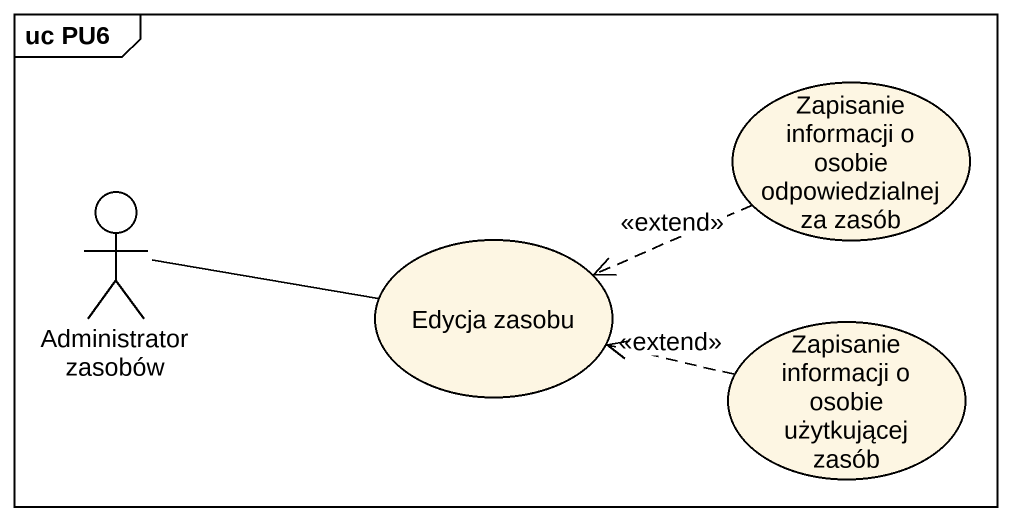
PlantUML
@startuml
mainframe uc PU6
usecase "Zapisanie informacji o osobie odpowiedzialnej za zasób" as Zapisanie_informacji_o
actor "Administrator zasobów" as Administrator_zasobów
usecase "Edycja zasobu" as Edycja_zasobu
usecase "Zapisanie informacji o osobie użytkującej zasób" as Zapisanie_informacji_o_2
Zapisanie_informacji_o .left.> Edycja_zasobu : <<extend>>
Edycja_zasobu -left- Administrator_zasobów
Zapisanie_informacji_o_2 .left.> Edycja_zasobu : <<extend>>
@enduml
